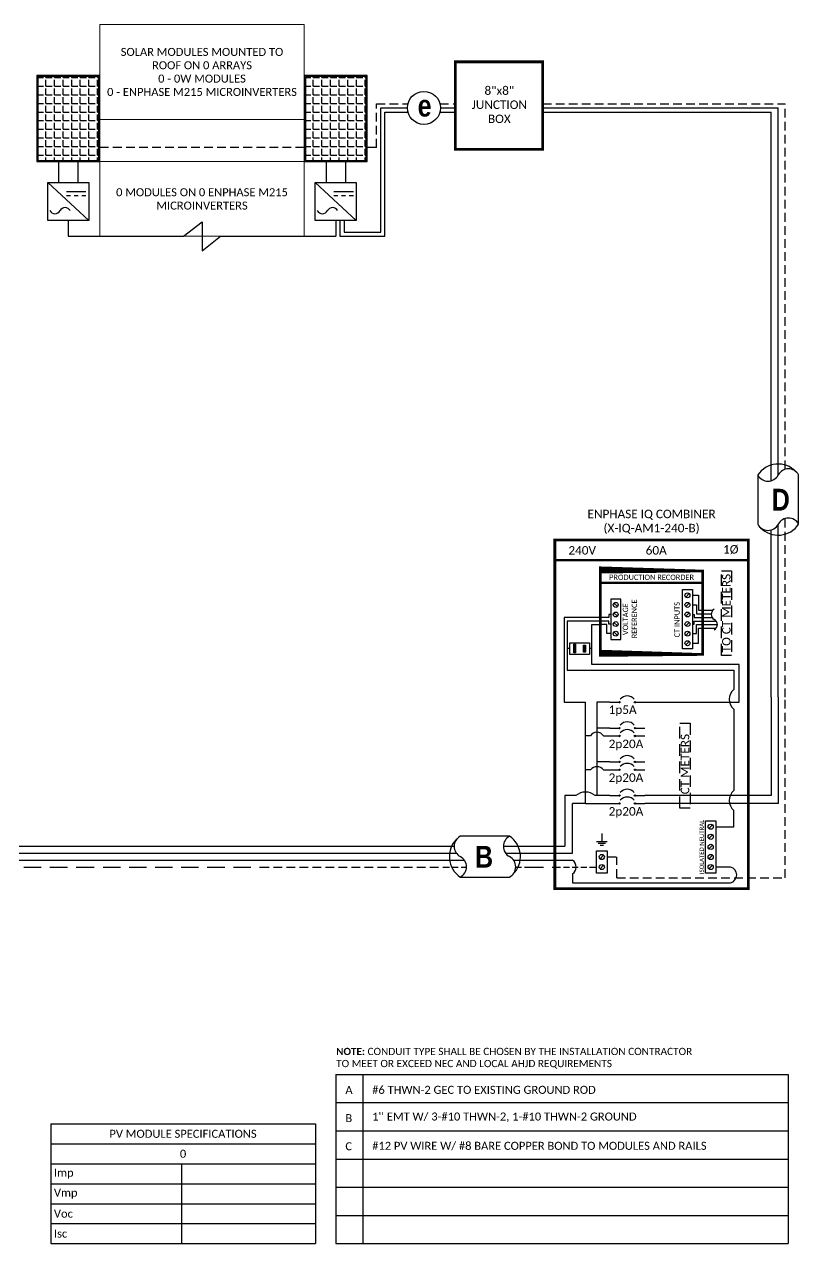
# Model space of a CAD drawing. Header units: feet. Extents: x 11048 to 11579, y 15297 to 15823.
# Drawn here: x 11245 to 11579, y 15297 to 15823 of the extents above; entities that cross this region are included whole.
import ezdxf

# ---------------------------------------------------------------- set-up
doc = ezdxf.new("R2010")
doc.units = ezdxf.units.FT
doc.header["$MEASUREMENT"] = 0
doc.linetypes.add('DASHED', pattern=[0.75, 0.5, -0.25])
doc.linetypes.add('HIDDEN', pattern=[0.375, 0.25, -0.125])
for name, color, linetype in [('E - MODULE', 7, 'Continuous'), ('ONE LINE BLOCKS', 7, 'Continuous'), ('TABLES', 7, 'Continuous'), ('TEXT', 7, 'Continuous'), ('Z - TITLEBLOCK TXT', 7, 'Continuous')]:
    doc.layers.add(name, color=color, linetype=linetype)
doc.styles.add('ONE LINE TXT', font='techb___.ttf')
doc.styles.get("Standard").update_dxf_attribs({"font": 'calibri.ttf'})

# ---------------------------------------------------------------- blocks, each defined once
blk = doc.blocks.new('*U14')
at = {"color": 7, "linetype": 'Continuous'}
for p, q in [((-7.14273261753624, 13.31379698112505), (-28.38670308841029, 13.31379698112505)), ((-28.38670308841029, -4.313796981125051), (-7.14273261753624, -4.313796981125051))]:
    blk.add_line(p, q, dxfattribs=at)
at = {"color": 7}
for p, q in [((-35.52943570594744, 8.999999999996362), (-31.05138576750414, 8.999999999996362)), ((-9.807415296628278, 8.999999999996362), (9.094947017729282e-13, 8.999999999996362))]:
    blk.add_line(p, q, dxfattribs=at)
at = {"color": 10}
for p, q in [((-35.52943570594744, 5.999999999996362), (-30.11481272106539, 5.999999999992724)), ((-8.870842250205897, 5.999999999992724), (9.094947017729282e-13, 5.999999999992724))]:
    blk.add_line(p, q, dxfattribs=at)
at = {"color": 253}
for p, q in [((-35.52943570594744, 2.999999999996362), (-26.6585934557479, 2.999999999996362)), ((-5.414622984878406, 2.999999999996362), (9.094947017729282e-13, 2.999999999992724))]:
    blk.add_line(p, q, dxfattribs=at)
at = {"color": 92, "linetype": 'HIDDEN', "ltscale": 10}
for p, q in [((-4.478049938447839, -3.637978807091713e-12), (0, 0)), ((-35.52943570594744, -3.637978807091713e-12), (-25.72202040931734, -3.637978807091713e-12))]:
    blk.add_line(p, q, dxfattribs=at)
at = {"color": 7, "linetype": 'Continuous'}
for centre, start, end in [((-22.53670101713578, 4.499999999989086), 133.9732389627104, 236.4264841729064), ((-12.99273468881074, 4.499999999989086), 313.9732389627104, 56.4264841729064)]:
    blk.add_arc(centre, 10.57854155630173, start, end, dxfattribs=at)
at = {"linetype": 'Continuous'}
for centre, start, end in [((-26.07656823981961, 8.906898490567983), 117.6639225845625, 242.3360774153913), ((-4.832597768944652, 8.906898490546155), 117.6639225845625, 242.3360774153913), ((-30.69683793700187, 0.09310150943201734), 297.6639225845625, 62.33607741539132), ((-9.452867466132375, 0.09310150943201734), 297.6639225845625, 62.33607741539132)]:
    blk.add_arc(centre, 4.975688628201564, start, end, dxfattribs=at)
blk = doc.blocks.new('*U17')
at = {"color": 7}
blk.add_line((-79.14105710962394, 8.999999999996362), (0, 9), dxfattribs=at)
at = {"color": 10}
blk.add_line((-79.14105710962394, 5.999999999996362), (0, 6), dxfattribs=at)
at = {"color": 253}
blk.add_line((-79.14105710962394, 2.999999999996362), (0, 3), dxfattribs=at)
at = {"color": 92, "linetype": 'HIDDEN', "ltscale": 15}
blk.add_line((-79.14105710962394, -3.637978807091713e-12), (0, 0), dxfattribs=at)
blk = doc.blocks.new('*U25')
at = {"color": 7}
blk.add_line((-79.14105710962303, 8.999999999996362), (9.094947017729282e-13, 8.999999999996362), dxfattribs=at)
at = {"color": 10}
blk.add_line((-79.14105710962303, 5.999999999996362), (9.094947017729282e-13, 5.999999999996362), dxfattribs=at)
at = {"color": 253}
blk.add_line((-79.14105710962303, 2.999999999996362), (9.094947017729282e-13, 2.999999999996362), dxfattribs=at)
at = {"color": 92, "linetype": 'DASHED', "ltscale": 15}
blk.add_line((-79.14105710962303, -3.637978807091713e-12), (9.094947017729282e-13, -3.637978807091713e-12), dxfattribs=at)
blk = doc.blocks.new('*T16')
at = {"color": 0, "lineweight": -2, "transparency": 16777216}
for p, q in [((0, 0), (114.1854929996152, 0)), ((0, 0), (0, -51.69405515626204)), ((114.1854929996152, 0), (114.1854929996152, -51.69405515626204)), ((0, -8.615675859377006), (114.1854929996152, -8.615675859377006)), ((0, -17.23135171875401), (114.1854929996152, -17.23135171875401)), ((56.40758833595828, -17.23135171875401), (56.40758833595828, -51.69405515626204)), ((0, -25.84702757813102), (114.1854929996152, -25.84702757813102)), ((0, -34.46270343750803), (114.1854929996152, -34.46270343750803)), ((0, -43.07837929688503), (114.1854929996152, -43.07837929688503)), ((0, -51.69405515626204), (114.1854929996152, -51.69405515626204))]:
    blk.add_line(p, q, dxfattribs=at)
at = {"color": 0, "linetype": 'Continuous', "transparency": 16777216, "char_height": 3.454398339844223}
for s, insert, width, attachment_point in [('{\\fCalibri|b0|i0|c0;PV MODULE SPECIFICATIONS', (57.09274649980762, -4.307837929689413), 111.4329572375142, 5), ('{\\fCalibri|b0|i0|c0;0', (57.09274649980762, -12.92351378906642), 111.4329572375142, 5), ('{\\fCalibri|b0|i0|c0;Imp', (1.376267881050808, -21.53918964844343), 53.6550525738577, 4), ('{\\fCalibri|b0|i0|c0;', (57.78385621700909, -21.53918964844343), 55.02536890155664, 4), ('{\\fCalibri|b0|i0|c0;Vmp', (1.376267881050808, -30.15486550782043), 53.6550525738577, 4), ('{\\fCalibri|b0|i0|c0;', (57.78385621700909, -30.15486550782043), 55.02536890155664, 4), ('{\\fCalibri|b0|i0|c0;Voc', (1.376267881050808, -38.77054136719744), 53.6550525738577, 4), ('{\\fCalibri|b0|i0|c0;', (57.78385621700909, -38.77054136719744), 55.02536890155664, 4), ('{\\fCalibri|b0|i0|c0;Isc', (1.376267881050808, -47.38621722657444), 53.6550525738577, 4), ('{\\fCalibri|b0|i0|c0;', (57.78385621700909, -47.38621722657444), 55.02536890155664, 4)]:
    blk.add_mtext(s, dxfattribs=dict(at, insert=insert, width=width, attachment_point=attachment_point))
blk = doc.blocks.new('*T15')
at = {"linetype": 'ByBlock', "lineweight": -2, "transparency": 16777216}
for p, q in [((0, 0), (195.0959959807406, 0)), ((0, 0), (0, -72.96556891894761)), ((11.58239443359525, 0), (11.58239443359525, -72.96556891894761)), ((195.0959959807406, 0), (195.0959959807406, -72.96556891894761)), ((0, -12.10586445312583), (195.0959959807406, -12.10586445312583)), ((0, -24.28258835937595), (195.0959959807406, -24.28258835937595)), ((0, -36.45931226562607), (195.0959959807406, -36.45931226562607)), ((0, -48.63603617187619), (195.0959959807406, -48.63603617187619)), ((0, -60.8127600781263), (195.0959959807406, -60.8127600781263)), ((0, -72.96556891894761), (195.0959959807406, -72.96556891894761))]:
    blk.add_line(p, q, dxfattribs=at)
at = {"color": 0, "linetype": 'Continuous', "transparency": 16777216, "char_height": 3.454398339844223, "attachment_point": 7}
for s, insert, width in [('{\\fCalibri|b0|i0|c0;A', (4.063998046874985, -8.355864453125832), 3.454398339844662), ('{\\fCalibri|b0|i0|c0;#6 THWN-2 GEC TO EXISTING GROUND ROD', (15.64639248047024, -8.355864453125832), 175.3856054533942), ('{\\fCalibri|b0|i0|c0;B', (4.063998046874985, -20.53258835937595), 3.454398339844662), ("{\\fCalibri|b0|i0|c0;1'' EMT W/ 3-#10 THWN-2, 1-#10 THWN-2 GROUND", (15.64639248047024, -20.53258835937595), 175.3856054533942), ('{\\fCalibri|b0|i0|c0;C', (4.063998046874985, -32.70931226562607), 3.454398339844662), ('{\\fCalibri|b0|i0|c0;#12 PV WIRE W/ #8 BARE COPPER BOND TO MODULES AND RAILS', (15.64639248047024, -32.70931226562607), 175.3856054533942), ('{\\fCalibri|b0|i0|c0;', (4.063998046874985, -44.88603617187619), 3.454398339844662), ('{\\fCalibri|b0|i0|c0;', (15.64639248047024, -44.88603617187619), 175.3856054533942), ('{\\fCalibri|b0|i0|c0;', (4.063998046874985, -57.0627600781263), 3.454398339844662), ('{\\fCalibri|b0|i0|c0;', (15.64639248047024, -57.0627600781263), 175.3856054533942), ('{\\fCalibri|b0|i0|c0;', (4.063998046874985, -69.21556891894761), 3.454398339844662), ('{\\fCalibri|b0|i0|c0;', (15.64639248047024, -69.21556891894761), 175.3856054533942)]:
    blk.add_mtext(s, dxfattribs=dict(at, insert=insert, width=width))
blk = doc.blocks.new('*U19')
at = {"color": 7}
blk.add_line((-79.14105710962394, 9), (0, 9), dxfattribs=at)
at = {"color": 10}
blk.add_line((-79.14105710962394, 6), (0, 5.999999999947249), dxfattribs=at)
at = {"color": 253}
blk.add_line((-79.14105710962394, 3), (0, 3), dxfattribs=at)
at = {"color": 92, "linetype": 'DASHED', "ltscale": 15}
blk.add_line((-79.14105710962394, 0), (0, 0), dxfattribs=at)
blk = doc.blocks.new('ENPHASE COMBINER 1 CKT')
h = blk.add_hatch(color=1)
h.dxf.hatch_style = 1
h.paths.add_polyline_path([(12.41834698227558, 95.80943247651112), (13.18799866363406, 95.80943247651112), (13.18799866363406, 92.73203496197902), (12.41834698227558, 92.73203496197902)])
h.paths.add_polyline_path([(8.138740438421337, 96.13318470558806), (8.908392119779819, 96.13318470558806), (8.908392119779819, 92.40327407457198), (8.138740438421337, 92.40327407457198)])
at = {"layer": 'ONE LINE BLOCKS', "linetype": 'Continuous'}
h = blk.add_hatch(color=1, dxfattribs=at)
h.dxf.hatch_style = 1
edge = h.paths.add_edge_path()
edge.add_arc((27.89846752550238, 71.12433185037071), 0.2909504558996183, 0, 360)
h = blk.add_hatch(color=1, dxfattribs=at)
h.dxf.hatch_style = 1
edge = h.paths.add_edge_path()
edge.add_arc((34.57507683551921, 71.12433185037071), 0.2909504558996183, 0, 360)
h = blk.add_hatch(color=1, dxfattribs=at)
h.dxf.hatch_style = 1
edge = h.paths.add_edge_path()
edge.add_arc((27.89846752550238, 59.94296079524929), 0.2909504558996183, 0, 360)
h = blk.add_hatch(color=1, dxfattribs=at)
h.dxf.hatch_style = 1
edge = h.paths.add_edge_path()
edge.add_arc((34.57507683551921, 59.94296079524929), 0.2909504558996183, 0, 360)
h = blk.add_hatch(color=1, dxfattribs=at)
h.dxf.hatch_style = 1
edge = h.paths.add_edge_path()
edge.add_arc((27.89846752550238, 56.56401390908422), 0.2909504558996183, 0, 360)
h = blk.add_hatch(color=1, dxfattribs=at)
h.dxf.hatch_style = 1
edge = h.paths.add_edge_path()
edge.add_arc((34.57507683551921, 56.56401390908422), 0.2909504558996183, 0, 360)
h = blk.add_hatch(color=1, dxfattribs=at)
h.dxf.hatch_style = 1
edge = h.paths.add_edge_path()
edge.add_arc((27.89846752550238, 45.38264285429022), 0.2909504558996183, 0, 360)
h = blk.add_hatch(color=1, dxfattribs=at)
h.dxf.hatch_style = 1
edge = h.paths.add_edge_path()
edge.add_arc((27.89846752550238, 42.00369596812516), 0.2909504558996183, 0, 360)
h = blk.add_hatch(color=1, dxfattribs=at)
h.dxf.hatch_style = 1
edge = h.paths.add_edge_path()
edge.add_arc((34.57507683551921, 45.38264285429022), 0.2909504558996183, 0, 360)
h = blk.add_hatch(color=1, dxfattribs=at)
h.dxf.hatch_style = 1
edge = h.paths.add_edge_path()
edge.add_arc((34.57507683551921, 42.00369596812516), 0.2909504558996183, 0, 360)
h = blk.add_hatch(color=1, dxfattribs=at)
h.dxf.hatch_style = 1
edge = h.paths.add_edge_path()
edge.add_arc((27.89846752550238, 30.82232491332752), 0.2909504558996183, 0, 360)
h = blk.add_hatch(color=1, dxfattribs=at)
h.dxf.hatch_style = 1
edge = h.paths.add_edge_path()
edge.add_arc((27.89846752550238, 27.44337802716245), 0.2909504558996183, 0, 360)
h = blk.add_hatch(color=1, dxfattribs=at)
h.dxf.hatch_style = 1
edge = h.paths.add_edge_path()
edge.add_arc((34.57507683551921, 30.82232491332752), 0.2909504558996183, 0, 360)
h = blk.add_hatch(color=1, dxfattribs=at)
h.dxf.hatch_style = 1
edge = h.paths.add_edge_path()
edge.add_arc((34.57507683551921, 27.44337802716245), 0.2909504558996183, 0, 360)
at = {"color": 7, "linetype": 'Continuous'}
for p, q in [((15.97823548696215, 94.26746370835963), (15.97823548696215, 104.6202518357009)), ((15.97823548696215, 94.26746370835963), (14.92158918022415, 94.26746370835963)), ((15.97823548696215, 87.46999943775381), (15.97823548696215, 94.26746370835963)), ((79.50803908740454, 87.46999943775381), (15.97823548696215, 87.46999943775381)), ((79.50803908740454, 71.1255929851036), (79.50803908740454, 87.46999943775381)), ((18.04606754613542, 71.12433185021064), (18.04606754613542, 45.38264285396281)), ((23.70203134762687, 71.12433185021064), (18.04606754613542, 71.12433185021064)), ((38.77151301339472, 71.12433185037071), (79.50803908740454, 71.1255929851036)), ((93.36559781702954, 73.37164705180794), (93.36559781702954, 30.82358604759065)), ((23.70203134762687, 59.94296079508922), (18.04606754613542, 59.94296079508922)), ((23.70203134762687, 45.38264285396281), (18.04606754613542, 45.38264285396281)), ((18.04606754613542, 45.38264285396281), (18.04606754613542, 30.82232491283639)), ((9.083991580775546, 30.82232491283639), (4.3563948804549, 30.82358604756882)), ((4.3563948804549, 30.82358604756882), (4.3563948804549, 8.999999999999545)), ((23.70203134762687, 30.82232491283639), (17.32288683239312, 30.82232491283639)), ((93.36559781702954, 30.82358604759065), (38.77151301339472, 30.82232491283639))]:
    blk.add_line(p, q, dxfattribs=at)
at = {"color": 253, "linetype": 'Continuous'}
for p, q in [((6.405149921832162, 94.26746370835963), (5.34850361509416, 94.26746370835963)), ((77.21354728513552, 68.11880261802844), (77.21534484654603, 32.98787720495966))]:
    blk.add_line(p, q, dxfattribs=at)
at = {"color": 10, "linetype": 'Continuous'}
for p, q in [((13.20343920662526, 56.56401390892415), (13.20343920662526, 71.12433185004693)), ((96.36559781702954, 73.37164705178611), (96.36559781702954, 27.44463916140376)), ((13.20343920662526, 42.00369596779774), (13.20343920662526, 56.56401390892415)), ((15.37520883370144, 56.56401390892415), (13.20343920662526, 56.56401390892415)), ((20.96806819888752, 56.56401390892415), (23.70203134762687, 56.56401390892415)), ((13.20343920662526, 27.44337802667133), (13.20343920662526, 42.00369596779774)), ((15.37520883370144, 42.00369596779774), (13.20343920662526, 42.00369596779774)), ((20.96806819888752, 42.00369596779774), (23.70203134762687, 42.00369596779774)), ((13.20343920662526, 27.44337802667133), (7.650546126717927, 27.44463916140376)), ((7.650546126728841, 5.999999999958618), (7.650546126717927, 27.44463916140376)), ((13.20343920662526, 27.44337802667133), (23.70203134762687, 27.44337802667133)), ((96.36559781702954, 27.44463916140376), (38.77151301339472, 27.44337802667133))]:
    blk.add_line(p, q, dxfattribs=at)
at = {"color": 7}
blk.add_line((0, 8.999999999999545), (4.356394880461266, 8.999999999999545), dxfattribs=at)
at = {"color": 10}
blk.add_line((0, 5.99999999996362), (7.650546126717927, 5.999999999958618), dxfattribs=at)
at = {"color": 253}
for p, q in [((0, 2.999999999999545), (7.650546126717927, 2.999999999999545)), ((7.650546126717927, -2.999486774364868), (7.650546126717927, -6.855719378279446)), ((75.8293213376237, -2.4692781153135e-10), (69.50611445791674, -2.4692781153135e-10)), ((7.650546126717927, -6.855719378279446), (75.8293213376237, -6.855719378279446))]:
    blk.add_line(p, q, dxfattribs=at)
at = {"color": 92, "linetype": 'HIDDEN', "ltscale": 10}
blk.add_line((0, 0), (17.99393284447251, 0), dxfattribs=at)
at = {"linetype": 'Continuous', "flags": 128}
for points in [[(59.36814294578471, 117.290559595715), (62.04504038061532, 117.290559595715), (62.04504038061532, 110.8149100638825), (68.20105977519961, 110.8149100638825)], [(59.3681429458793, 113.1516352257372), (61.1030071928526, 113.1516352257372), (61.1030071928526, 109.2662455068335), (67.46320837485473, 109.2662455068335)], [(59.36814294592295, 109.0127108561342), (60.16097400508988, 109.0127108561342), (60.16097400508988, 107.7175809497844), (67.83068496180113, 107.7175809497844)], [(59.36814294596661, 104.8737864863056), (60.16097400508988, 104.8737864863056), (60.16097400508988, 106.1689163925826), (69.58439858857037, 106.1689163925826)], [(24.09930137824813, 100.7348621164697), (22.36443713140579, 100.7348621164697), (22.36443713140579, 104.6202518357009), (19.66978146723432, 104.6202518357009)], [(59.36814294601027, 100.7348621164697), (61.1030071928526, 100.7348621164697), (61.1030071928526, 104.6202518357009), (70.11807933108412, 104.6202518357009)], [(59.3681429460903, 96.5959377465565), (62.04504038061532, 96.59593774659652), (62.04504038061532, 103.0715872788192), (69.57013827284845, 103.0715872788192)]]:
    blk.add_lwpolyline(points, dxfattribs=at)
at = {"color": 1, "flags": 128}
for points in [[(19.66978146723068, 107.7175809497844), (4.074363240739331, 107.7175809497844), (4.07436324074024, 71.12809194567444), (13.20343920662526, 71.12433185004693)], [(24.09930137833544, 109.0127108561342), (23.30647031916851, 109.0127108561342), (23.30647031916851, 107.7175809497844), (19.66978146723068, 107.7175809497844)]]:
    blk.add_lwpolyline(points, dxfattribs=at)
at = {"color": 253, "linetype": 'Continuous', "flags": 128}
for points in [[(19.6697814672325, 106.1689163925826), (5.34850361509416, 106.1689163925826), (5.34850361509416, 85.00895455710588), (77.21461068040117, 85.00895455710588), (77.21503742413915, 76.66882090095442)], [(24.09930137829178, 104.8737864863056), (23.30647031916851, 104.8737864863056), (23.30647031916851, 106.1689163925826), (19.6697814672325, 106.1689163925826)], [(69.50611445791674, 17.40189249896002), (77.21534484642416, 17.40189249896002), (77.21534484642507, 24.43558213507458)]]:
    blk.add_lwpolyline(points, dxfattribs=at)
at = {"color": 7, "linetype": 'Continuous', "flags": 128}
blk.add_lwpolyline([(15.97823548696215, 104.6202518357009), (19.66978146723432, 104.620251835704)], dxfattribs=at)
at = {"color": 1}
for points in [[(6.405149921832162, 96.79458142214798), (14.92158918022415, 96.79458142214798), (14.92158918022415, 91.74034599457127), (6.405149921832162, 91.74034599457127)], [(8.138740438421337, 96.13318470558806), (8.908392119779819, 96.13318470558806), (8.908392119779819, 92.40327407457198), (8.138740438421337, 92.40327407457198)], [(12.41834698227558, 95.80943247651112), (13.18799866363406, 95.80943247651112), (13.18799866363406, 92.73203496197902), (12.41834698227558, 92.73203496197902)]]:
    blk.add_lwpolyline(points, close=True, dxfattribs=at)
at = {"linetype": 'Continuous'}
for centre, start, end in [((69.94038601553257, 109.0361145273205), 117.6639225845746, 242.3360774153671), ((67.63025116694189, 104.6292160367525), 297.6639225845747, 62.33607741536712)]:
    blk.add_arc(centre, 2.487844314100782, start, end, dxfattribs=at)
at = {"color": 253, "linetype": 'Continuous'}
for centre in [(80.79380016857613, 72.39318788656828), (80.79349274621472, 28.71172967000894)]:
    blk.add_arc(centre, 5.575713419222151, 129.9215498682969, 230.0784501306956, dxfattribs=at)
at = {"color": 10, "linetype": 'Continuous'}
for centre, radius, start, end in [((18.17163851633632, 55.10370401045702), 3.154762109713773, 27.57379404281566, 152.4262059572135), ((18.17163851633541, 39.68453774276122), 3.632975893368044, 39.66987765994102, 140.330122340059)]:
    blk.add_arc(centre, radius, start, end, dxfattribs=at)
at = {"color": 7, "linetype": 'Continuous'}
blk.add_arc((13.20343920662526, 25.99403971275797), 6.346824931827026, 49.5295004260013, 130.4704995739987, dxfattribs=at)
at = {"color": 253}
for centre, radius, start, end in [((5.45070300826228, 0.0002566128173384641), 3.719915339730382, 306.2542265171913, 53.74577348280871), ((74.90438647621977, -3.427859689263187), 3.550454413933713, 285.1004258718175, 74.89957412818242)]:
    blk.add_arc(centre, radius, start, end, dxfattribs=at)
at = {"layer": 'E - MODULE', "color": 10, "linetype": 'DASHED', "ltscale": 10}
for points in [[(71.8351352424288, 91.30738453349568), (71.8351352424288, 127.9068947809074), (76.27471838406927, 127.9068947809074), (76.27471838406927, 91.30738453349568)], [(53.95017396226649, 25.48331211093546), (53.95017396226649, 62.08282235834713), (58.38975710390696, 62.08282235834713), (58.38975710390696, 25.48331211093546)]]:
    blk.add_lwpolyline(points, close=True, dxfattribs=at)
at = {"layer": 'ONE LINE BLOCKS', "lineweight": 50}
for p, q in [((0, 132.4188356641039), (83.46744432426021, 132.4188356641039)), ((19.66978146721067, 122.6341000363145), (63.79766285705864, 122.6341000363545))]:
    blk.add_line(p, q, dxfattribs=at)
for points, const_width in [([(0, -9.33589639496131), (0, 141.1218837893807), (83.46744432426021, 141.1218837893807), (83.46744432426021, -9.33589639496131)], 1.185332763664635), ([(63.79766285708683, 91.75719465224483), (63.79766285705409, 127.7468246081494), (19.6697814672043, 127.7468246082149), (19.6697814672516, 91.75719465231032)], 1.127694050973034)]:
    blk.add_lwpolyline(points, close=True, dxfattribs=dict(at, const_width=const_width))
at = {"layer": 'TEXT', "color": 92, "linetype": 'HIDDEN', "ltscale": 15}
for p, q in [((99.36559781702772, -4.700287858900083), (99.36559781702954, 73.37164705178611)), ((22.53262669986179, 4.350473124965447), (26.72493497233791, 4.350473124965447)), ((26.724934972347, -4.700287858900083), (26.72493497233791, 4.350473124965447)), ((26.72493497233609, -4.700287858900083), (99.36559781702772, -4.700287858900083))]:
    blk.add_line(p, q, dxfattribs=at)
at = {"layer": 'TEXT', "color": 92, "flags": 128}
for points in [[(17.92224143103431, 10.96618174320292), (22.60431811338003, 10.96618174320292)], [(20.26725015770353, 14.46946701977913), (20.26327977212532, 10.96618174320292)], [(21.79290301659967, 10.09875291292747), (18.73365652773373, 10.09875291292747)], [(20.98148791990116, 9.23132408232459), (19.54507162443224, 9.23132408232459)]]:
    blk.add_lwpolyline(points, dxfattribs=at)
at = {"layer": 'Z - TITLEBLOCK TXT', "color": 1, "linetype": 'Continuous'}
for p, q in [((55.0501503813266, 119.7606593902187), (59.36814294574833, 119.7606593899714)), ((55.05015038163219, 94.12583795210821), (55.0501503813266, 119.7606593902187)), ((59.36814294574833, 119.7606593899714), (59.36814294612668, 94.12583795233377)), ((28.41729394289541, 115.6217350203865), (24.09930137847368, 115.6217350201391)), ((24.09930137847368, 115.6217350201391), (24.09930137817537, 98.264762322166)), ((28.41729394266986, 98.26476232194045), (28.41729394289541, 115.6217350203865)), ((24.09930137817537, 98.264762322166), (28.41729394266986, 98.26476232194045)), ((59.36814294612668, 94.12583795233377), (55.05015038163219, 94.12583795210821)), ((64.96742060261113, -2.596351566654903), (64.96742060261113, 19.99824406545167)), ((64.96742060261113, 19.99824406545167), (69.50611445791674, 19.99824406545167)), ((69.50611445791674, 19.99824406545167), (69.50611445791674, -2.596351566654903)), ((17.99393284447342, -2.596351566654903), (17.99393284447342, 6.946824691457095)), ((17.99393284447342, 6.946824691457095), (22.53262669986179, 6.946824691457095)), ((22.53262669986179, 6.946824691457095), (22.53262669986179, -2.596351566654903)), ((22.53262669986179, -2.596351566654903), (17.99393284447342, -2.596351566654903)), ((69.50611445791674, -2.596351566654903), (64.96742060261113, -2.596351566654903))]:
    blk.add_line(p, q, dxfattribs=at)
at = {"layer": 'Z - TITLEBLOCK TXT', "color": 4, "linetype": 'Continuous'}
for p, q in [((56.46136337684402, 116.5427763089706), (57.9569299505074, 118.0383428824593)), ((27.00608094741438, 112.403851939102), (25.51051437375099, 113.8994185125907)), ((56.46136337684402, 112.403851939102), (57.9569299505074, 113.8994185125907)), ((27.00608094729796, 108.2649275692588), (25.51051437379465, 109.7604941427694)), ((27.00608094734162, 104.1260031994302), (25.5105143738092, 105.6215697731809)), ((56.46136337696043, 108.2649275692588), (57.95692995046375, 109.7604941427694)), ((56.46136337691678, 104.1260031994302), (57.95692995044919, 105.6215697731809)), ((27.00608094738527, 99.98707882960889), (25.51051437369279, 101.4826454033378)), ((56.46136337687312, 99.98707882960889), (57.95692995056561, 101.4826454033378)), ((56.46136337687312, 95.848154459733), (57.95692995056561, 97.34372103346186)), ((68.02277152604074, 18.18789649502514), (66.45076353456898, 16.61588850338967)), ((68.02277152604074, 13.83742337005833), (66.45076353456898, 12.26541537858657)), ((68.02277152604074, 9.48695024525523), (66.45076353456898, 7.914942253619756)), ((21.0492837679858, 5.136477120701329), (19.47727577651403, 3.564469129229565)), ((21.0492837679858, 0.7860039957381559), (19.47727577651403, -0.7860039957372464)), ((68.02277152604074, 5.136477120292056), (66.45076353456898, 3.564469128984001)), ((68.02277152604074, 0.7860039954889544), (66.45076353456898, -0.78600399598281))]:
    blk.add_line(p, q, dxfattribs=at)
at = {"layer": 'Z - TITLEBLOCK TXT', "color": 1, "linetype": 'Continuous', "flags": 128}
for points in [[(23.70203134762687, 71.12433185037071), (27.89846752550238, 71.12433185037071)], [(23.70203134762687, 71.12433185037071), (27.89846752550238, 71.12433185037071)], [(34.57507683551921, 71.12433185037071), (38.77151301339472, 71.12433185037071)], [(23.70203134762687, 59.94296079524929), (27.89846752550238, 59.94296079524929)], [(23.70203134762687, 59.94296079524929), (27.89846752550238, 59.94296079524929)], [(34.57507683551921, 59.94296079524929), (38.77151301339472, 59.94296079524929)], [(23.70203134762687, 56.56401390908422), (27.89846752550238, 56.56401390908422)], [(23.70203134762687, 56.56401390908422), (27.89846752550238, 56.56401390908422)], [(34.57507683551921, 56.56401390908422), (38.77151301339472, 56.56401390908422)], [(23.70203134762687, 45.38264285429022), (27.89846752550238, 45.38264285429022)], [(23.70203134762687, 45.38264285429022), (27.89846752550238, 45.38264285429022)], [(34.57507683551921, 45.38264285429022), (38.77151301339472, 45.38264285429022)], [(23.70203134762687, 42.00369596812516), (27.89846752550238, 42.00369596812516)], [(23.70203134762687, 42.00369596812516), (27.89846752550238, 42.00369596812516)], [(34.57507683551921, 42.00369596812516), (38.77151301339472, 42.00369596812516)], [(23.70203134762687, 30.82232491332752), (27.89846752550238, 30.82232491332752)], [(23.70203134762687, 30.82232491332752), (27.89846752550238, 30.82232491332752)], [(23.70203134762687, 27.44337802716245), (27.89846752550238, 27.44337802716245)], [(23.70203134762687, 27.44337802716245), (27.89846752550238, 27.44337802716245)], [(34.57507683551921, 30.82232491332752), (38.77151301339472, 30.82232491332752)], [(34.57507683551921, 27.44337802716245), (38.77151301339472, 27.44337802716245)]]:
    blk.add_lwpolyline(points, dxfattribs=at)
at = {"layer": 'Z - TITLEBLOCK TXT', "color": 4, "linetype": 'Continuous'}
for centre, radius in [((57.20914666357385, 117.2905595956058), 1.05752526602515), ((26.25829766068455, 113.1516352257372), 1.05752526602515), ((57.20914666357385, 113.1516352257372), 1.05752526602515), ((26.25829766053903, 109.0127108561342), 1.05752526602515), ((26.25829766058268, 104.8737864863056), 1.05752526602515), ((57.20914666371937, 109.0127108561342), 1.05752526602515), ((57.20914666367571, 104.8737864863056), 1.05752526602515), ((26.25829766062634, 100.7348621164842), 1.05752526602515), ((57.20914666363205, 100.7348621164842), 1.05752526602515), ((57.20914666363205, 96.59593774660834), 1.05752526602515), ((67.236767530223, 17.40189249896002), 1.111577510887078), ((67.236767530223, 13.05141937432427), 1.111577510887078), ((20.26327977224992, 4.350473124803557), 1.111577510887078), ((67.236767530223, 8.700946249357457), 1.111577510887078), ((67.236767530223, 4.350473124718064), 1.111577510887078), ((20.26327977224992, 4.547473508864641e-13), 1.111577510887078), ((67.236767530223, -2.487468009348959e-10), 1.111577510887078)]:
    blk.add_circle(centre, radius, dxfattribs=at)
at = {"layer": 'Z - TITLEBLOCK TXT', "color": 1, "linetype": 'Continuous'}
for centre in [(27.89846752550238, 71.12433185037071), (34.57507683551921, 71.12433185037071), (27.89846752550238, 59.94296079524929), (34.57507683551921, 59.94296079524929), (27.89846752550238, 56.56401390908422), (34.57507683551921, 56.56401390908422), (27.89846752550238, 45.38264285429022), (27.89846752550238, 42.00369596812516), (34.57507683551921, 45.38264285429022), (34.57507683551921, 42.00369596812516), (27.89846752550238, 30.82232491332752), (27.89846752550238, 27.44337802716245), (34.57507683551921, 30.82232491332752), (34.57507683551921, 27.44337802716245)]:
    blk.add_circle(centre, 0.2909504558996183, dxfattribs=at)
for centre in [(31.23677218051125, 69.93084372809017), (31.23677218051125, 58.74947267296875), (31.23677218051125, 55.37052578680368), (31.23677218051125, 44.18915473200968), (31.23677218051125, 40.81020784584462), (31.23677218051125, 29.62883679104698), (31.23677218051125, 26.24988990488191)]:
    blk.add_arc(centre, 3.932007672516098, 40.33920141305347, 139.6607985869466, dxfattribs=at)
at = {"color": 1, "char_height": 3.65759824216516, "attachment_point": 5}
for s, width, insert, rotation in [('TO CT METERS', 50.82710468216652, (74.00223626113075, 109.6158554043459), 89.99999999999999), (' CT METERS', 27.4516815760042, (56.16996553308672, 43.78306723464129), 90)]:
    blk.add_mtext_dynamic_manual_height_columns(s, width=width, gutter_width=7.170123602891181, heights=[0], dxfattribs=dict(at, insert=insert, rotation=rotation))
at = {"layer": 'TABLES', "color": 1, "linetype": 'Continuous'}
for s, p in [('1p5A', (23.2057053585977, 66.09520927254334)), ('2p20A', (23.2057053585977, 51.32822244293266)), ('2p20A', (23.2057053585977, 36.76790450197359)), ('2p20A', (23.2057053585977, 22.20758656101088))]:
    blk.add_text(s, height=3.657598242165161, dxfattribs=at).set_placement(p)
at = {"layer": 'TABLES', "color": 4, "linetype": 'Continuous'}
blk.add_text('ISOLATED NEUTRAL', height=1.874334766554741, rotation=90, dxfattribs=at).set_placement((64.31088730817191, -3.056886094527272))
at = {"layer": 'TEXT', "color": 1}
blk.add_text('CT INPUTS ', height=2.304286892564051, rotation=90, dxfattribs=at).set_placement((53.87696759844948, 99.14173906058613))
at = {"layer": 'TEXT', "color": 1, "attachment_point": 5}
for s, width, gutter_width, insert, char_height in [('ENPHASE IQ COMBINER\\P(X-IQ-AM1-240-B)', 62.39835247101388, 7.170123602891181, (41.73372216213011, 148.9679533912145), 3.65759824216516), ('240V', 0.1480620958035672, 0.75, (11.79094095164237, 136.6749752231749), 3.65759824216516), ('60A', 0.1480620958035672, 0.75, (43.72899246763063, 136.6749752231749), 3.65759824216516), ('1Ø', 0.1480620958035672, 0.75, (75.91248724236902, 137.005420083734), 3.65759824216516), ('PRODUCTION RECORDER', 50.82710468216652, 7.170123602891181, (41.73372216216922, 125.0695775850118), 2.304286892564051)]:
    blk.add_mtext_dynamic_manual_height_columns(s, width=width, gutter_width=gutter_width, heights=[0], dxfattribs=dict(at, insert=insert, char_height=char_height))
at = {"layer": 'TEXT', "color": 1, "insert": (29.30823483409313, 105.7752677658295), "char_height": 2.304286892564051, "width": 2.36100780068864, "attachment_point": 1, "rotation": 90}
blk.add_mtext('\\pi-5.6544;VOLTAGE\\P\\pi-7.0609;REFERENCE', dxfattribs=at)
blk = doc.blocks.new('*T23')
at = {"layer": 'Defpoints', "color": 8, "linetype": 'ByBlock', "lineweight": 0, "transparency": 16777216}
for p, q in [((0, 0), (88.16386767174299, 0)), ((0, 0), (0, -91.46009300948572)), ((88.16386767174299, 0), (88.16386767174299, -91.46009300948572)), ((0, -41.07609801768922), (88.16386767174299, -41.07609801768922)), ((0, -59.23865719003152), (88.16386767174299, -59.23865719003152)), ((0, -91.46009300948572), (88.16386767174299, -91.46009300948572))]:
    blk.add_line(p, q, dxfattribs=at)
at = {"color": 0, "linetype": 'Continuous', "transparency": 16777216, "char_height": 3.454398339822651, "width": 80.03587157804189, "attachment_point": 5}
for s, insert in [('{\\fCalibri|b0|i0|c0;SOLAR MODULES MOUNTED TO ROOF ON 0 ARRAYS^J0 - 0W MODULES^J0 - ENPHASE M215 MICROINVERTERS', (44.08193383587059, -20.53804900884279)), ('{\\fCalibri|b0|i0|c0;', (44.08193383587059, -50.15737760386037)), ('{\\fCalibri|b0|i0|c0;0 MODULES ON 0 ENPHASE M215 MICROINVERTERS', (44.08193383587059, -75.34937509975862))]:
    blk.add_mtext(s, dxfattribs=dict(at, insert=insert))
blk = doc.blocks.new('8x8box')
at = {"lineweight": 50, "const_width": 1.185332763664635}
blk.add_lwpolyline([(37.78118564276792, 0), (0, 0), (0, 37.78118564293254), (37.78118564276792, 37.78118564293254)], close=True, dxfattribs=at)
at = {"color": 1, "insert": (19.03384073957204, 19.25851695775782), "char_height": 3.65759824216516, "attachment_point": 5}
blk.add_mtext_dynamic_manual_height_columns('8"x8"  JUNCTION BOX ', width=0.4766917546635341, gutter_width=7.170123602891181, heights=[0], dxfattribs=at)

msp = doc.modelspace()

# ---------------------------------------------------------------- hatches: boundary and pattern name
at = {"linetype": 'Continuous'}
h = msp.add_hatch(dxfattribs=at)
h.set_pattern_fill('ANGLE', color=256, scale=13.54666015616726)
h.set_pattern_definition([(0, (11313.55620523308, 3782.119837579805), (0, 3.725331542945997), [2.709332031233452, -1.015999511712544]), (90, (11313.55620523308, 3782.119837579805), (-3.725331542945997, 2.281107674915743e-16), [2.709332031233452, -1.015999511712544])])
h.paths.add_polyline_path([(11250.54482536925, 15800.41715628321), (11250.54482536925, 15764.23419415811), (11276.78273635186, 15764.23419415811), (11276.78273635186, 15800.41715628321)])
h = msp.add_hatch(dxfattribs=at)
h.set_pattern_fill('ANGLE', color=256, scale=13.54666015616726)
h.set_pattern_definition([(0, (11428.9760660058, 3782.119837579805), (0, 3.725331542945997), [2.709332031233452, -1.015999511712544]), (90, (11428.9760660058, 3782.119837579805), (-3.725331542945997, 2.281107674915743e-16), [2.709332031233452, -1.015999511712544])])
h.paths.add_polyline_path([(11365.96468614205, 15800.41715628321), (11365.96468614205, 15764.23419415811), (11392.20259712465, 15764.23419415811), (11392.20259712465, 15800.41715628321)])

# ---------------------------------------------------------------- linework, layer by layer
at = {"color": 92, "linetype": 'HIDDEN', "ltscale": 15}
for p, q in [((11396.68290887809, 15769.773921137), (11396.68290887809, 15788.71215511181)), ((11396.68290887809, 15788.71215511181), (11410.2461102347, 15788.71215511181)), ((11424.06368979253, 15788.71215511181), (11430.64499557807, 15788.71215511181)), ((11468.42618122084, 15788.71215511182), (11573.00843639592, 15788.71215511181)), ((11573.00843639592, 15630.92832588388), (11573.00843639592, 15788.71215511181)), ((11396.68290887809, 15769.773921137), (11392.71163818377, 15769.773921137)), ((11573.00843639592, 15532.61663752064), (11573.00843639592, 15609.68435541301))]:
    msp.add_line(p, q, dxfattribs=at)
at = {"color": 10, "linetype": 'Continuous'}
for p, q in [((11398.48503332894, 15733.30584173036), (11398.48503332894, 15786.91003066129)), ((11398.48503332894, 15786.91003066129), (11410.01494001762, 15786.91003066129)), ((11424.29486000961, 15786.91003066129), (11430.64499557807, 15786.91003066129)), ((11468.42618122084, 15786.91003066129), (11570.00843639592, 15786.9100306613)), ((11382.68789053479, 15733.30584173036), (11398.48503332894, 15733.30584173036))]:
    msp.add_line(p, q, dxfattribs=at)
at = {"linetype": 'Continuous'}
for p, q in [((11400.28715777962, 15731.50371727935), (11400.28715777962, 15785.10790621045)), ((11400.28715777962, 15785.10790621045), (11410.24611023479, 15785.10790621045)), ((11424.06368979245, 15785.10790621045), (11430.64499557807, 15785.10790621045)), ((11468.42618122084, 15785.10790621044), (11567.00843639592, 15785.10790621045)), ((11259.51123116373, 15763.725153099), (11259.51123116373, 15754.7145834566)), ((11267.81633055738, 15763.725153099), (11267.81633055738, 15754.7145834566)), ((11374.93109193644, 15763.725153099), (11374.93109193644, 15754.7145834566)), ((11383.2361913301, 15763.725153099), (11383.2361913301, 15754.7145834566)), ((11254.84115113136, 15754.7145834566), (11272.48641058983, 15754.7145834566)), ((11254.84115113136, 15754.7145834566), (11272.48641058983, 15738.32258408448)), ((11254.84115113136, 15738.32258408448), (11254.84115113136, 15754.7145834566)), ((11272.48641058983, 15754.7145834566), (11272.48641058983, 15738.32258408448)), ((11370.26101190407, 15754.7145834566), (11387.90627136255, 15754.7145834566)), ((11370.26101190407, 15738.32258408448), (11370.26101190407, 15754.7145834566)), ((11370.26101190407, 15754.7145834566), (11387.90627136255, 15738.32258408448)), ((11387.90627136255, 15754.7145834566), (11387.90627136255, 15738.32258408448)), ((11272.48641058983, 15738.32258408448), (11254.84115113136, 15738.32258408448)), ((11387.90627136255, 15738.32258408448), (11370.26101190407, 15738.32258408448)), ((11380.88576608395, 15731.50371727935), (11400.28715777962, 15731.50371727935))]:
    msp.add_line(p, q, dxfattribs=at)
at = {"color": 7}
for p, q in [((11567.00843639592, 15626.00331109875), (11567.00843639592, 15785.10790621045)), ((11567.00843639592, 15532.61663752064), (11567.00843639592, 15604.75934062788)), ((11461.21971442311, 15468.24499046886), (11473.64283857889, 15468.24499046886))]:
    msp.add_line(p, q, dxfattribs=at)
at = {"color": 10}
for p, q in [((11570.00843639592, 15628.46581849132), (11570.00843639592, 15786.91003066129)), ((11570.00843639592, 15532.61663752064), (11570.00843639592, 15607.22184802048)), ((11461.21971442311, 15465.24499046886), (11473.64283857889, 15465.24499046886))]:
    msp.add_line(p, q, dxfattribs=at)
at = {"color": 7, "linetype": 'Continuous'}
for p, q in [((11271.26418796865, 15750.72139768635), (11262.8701923763, 15750.72139768635)), ((11264.62416676674, 15748.90604809842), (11262.8701923763, 15748.90604809842)), ((11267.94417736778, 15748.90604809842), (11266.19020297734, 15748.90604809842)), ((11271.26418796865, 15748.90604809842), (11269.51021357829, 15748.90604809842)), ((11386.68404874145, 15750.72139768652), (11378.29005314901, 15750.72139768652)), ((11380.04402753954, 15748.90604809842), (11378.29005314901, 15748.90604809842)), ((11383.36403814049, 15748.90604809842), (11381.61006375013, 15748.90604809842)), ((11386.68404874145, 15748.90604809842), (11384.930074351, 15748.90604809842)), ((11313.41751617423, 15731.50371727935), (11321.37371124695, 15737.76788822828)), ((11321.37371124695, 15737.76788822828), (11321.37371124695, 15725.23954633091)), ((11321.37371124695, 15725.23954633091), (11329.32990631968, 15731.50371727935)), ((11561.19463941479, 15628.46581849132), (11561.19463941479, 15607.22184802044)), ((11578.82223337704, 15607.22184802044), (11578.82223337704, 15628.46581849132))]:
    msp.add_line(p, q, dxfattribs=at)
at = {"color": 253}
msp.add_line((11461.21971442311, 15462.24499046886), (11473.64283857889, 15462.24499046886), dxfattribs=at)
at = {"color": 92, "linetype": 'DASHED', "ltscale": 15}
msp.add_line((11461.21971442311, 15459.24499046886), (11473.64283857889, 15459.24499046886), dxfattribs=at)
at = {"linetype": 'Continuous', "flags": 128}
for points in [[(11250.03578431014, 15800.92619734216), (11250.03578431014, 15763.725153099), (11277.29177741106, 15763.725153099), (11277.29177741106, 15800.92619734216), (11250.03578431014, 15800.92619734216)], [(11365.45564508285, 15800.92619734216), (11365.45564508285, 15763.725153099), (11392.71163818377, 15763.725153099), (11392.71163818377, 15800.92619734216), (11365.45564508285, 15800.92619734216)], [(11263.66378086064, 15738.32258408414), (11263.66378086064, 15731.50371727935)], [(11379.08364163327, 15738.32258408448), (11379.08364163327, 15731.50371727935)], [(11380.88576608395, 15738.32258408448), (11380.88576608395, 15731.50371727935)], [(11263.66378086064, 15731.50371727935), (11313.41751617423, 15731.50371727935)], [(11329.32990631968, 15731.50371727935), (11379.08364163327, 15731.50371727935)]]:
    msp.add_lwpolyline(points, dxfattribs=at)
for points in [[(11250.54482536925, 15800.41715628321), (11250.54482536925, 15764.23419415811), (11276.78273635186, 15764.23419415811), (11276.78273635186, 15800.41715628321)], [(11365.96468614205, 15800.41715628321), (11365.96468614205, 15764.23419415811), (11392.20259712465, 15764.23419415811), (11392.20259712465, 15800.41715628321)]]:
    msp.add_lwpolyline(points, close=True, dxfattribs=at)
at = {"color": 92, "linetype": 'HIDDEN', "ltscale": 15, "flags": 128}
msp.add_lwpolyline([(11365.45564508285, 15769.773921137), (11277.29177741106, 15769.773921137)], dxfattribs=at)
at = {"color": 10, "linetype": 'Continuous', "flags": 128}
msp.add_lwpolyline([(11382.68789053479, 15738.32258408448), (11382.68789053479, 15733.30584173036)], dxfattribs=at)
at = {"color": 7, "linetype": 'Continuous'}
msp.add_circle((11417.15490001362, 15786.91003066129), 7.139959995994927, dxfattribs=at)
at = {"linetype": 'Continuous'}
for centre, radius, start, end in [((11257.90564512854, 15743.73026192095), 2.476319970034579, 207.6639225847034, 332.3360774152966), ((11262.29212971532, 15741.43082821948), 2.476319970034579, 27.66392258470341, 152.3360774152966), ((11373.32550590125, 15743.73026192063), 2.476319970034579, 207.6639225847034, 332.3360774152966), ((11377.71199048811, 15741.43082821965), 2.476319970034579, 27.66392258470341, 152.3360774152966), ((11574.41533488648, 15626.15568364272), 4.975688628201564, 27.66392258451346, 152.3360774153917), ((11565.60153790535, 15630.77595333991), 4.975688628201564, 207.6639225845135, 332.3360774153917), ((11574.41533488646, 15604.91171317185), 4.975688628201564, 27.66392258451346, 152.3360774153917), ((11565.60153790535, 15609.53198286904), 4.975688628201564, 207.6639225845135, 332.3360774153917)]:
    msp.add_arc(centre, radius, start, end, dxfattribs=at)
at = {"color": 7, "linetype": 'Continuous'}
for centre, start, end in [((11570.0084363959, 15622.61581642004), 43.97323896270844, 146.4264841729515), ((11570.0084363959, 15613.07185009172), 223.9732389627085, 326.4264841729515)]:
    msp.add_arc(centre, 10.57854155630173, start, end, dxfattribs=at)

# ---------------------------------------------------------------- block references
for name, p in [('*T23', (11277.29177741106, 15822.96381028902)), ('*T15', (11379.17793335703, 15369.66750472222)), ('*T16', (11256.09853648446, 15348.39599095953))]:
    msp.add_blockref(name, p)
at = {"color": 7}
for name, p in [('8x8box', (11430.64499557807, 15769.01779624917)), ('*U14', (11461.21971442311, 15459.24499046887)), ('*U25', (11267.40816449791, 15459.24499046885)), ('*U19', (11346.54922160754, 15459.24499046885)), ('*U17', (11425.69027871716, 15459.24499046886))]:
    msp.add_blockref(name, p, dxfattribs=at)
at = {"color": 1}
msp.add_blockref('ENPHASE COMBINER 1 CKT', (11473.64283857889, 15459.24499046886), dxfattribs=at)

# ---------------------------------------------------------------- texts
at = {"color": 1, "linetype": 'Continuous', "attachment_point": 1, "style": 'ONE LINE TXT'}
for s, insert, char_height in [('{\\W1;\\C256;e}', (11414.44567361731, 15792.5692960628), 9.383282676953176), ('{\\W1;\\C256;D}', (11567.25849978451, 15622.50577399555), 9.383282677011772), ('{\\W1;\\C256;B}', (11439.20528490179, 15468.37563093579), 9.383282677011772)]:
    msp.add_mtext_dynamic_manual_height_columns(s, width=0.138532783265864, gutter_width=2.131672445536665, heights=[0], dxfattribs=dict(at, insert=insert, char_height=char_height))
at = {"color": 10, "insert": (11379.27030775206, 15381.2074765943), "char_height": 3.108958505840386, "attachment_point": 1}
msp.add_mtext_dynamic_manual_height_columns('\\A1;{\\fCalibri|b1|i0|c0|p34;NOTE:} {\\A0;\\H1.0052x;CONDUIT TYPE SHALL BE CHOSEN BY THE INSTALLATION CONTRACTOR\\PTO MEET OR EXCEED NEC AND LOCAL AHJD REQUIREMENTS}', width=164.3528282441708, gutter_width=0, heights=[9.890720793223181], dxfattribs=at)

doc.saveas('drawing.dxf')
